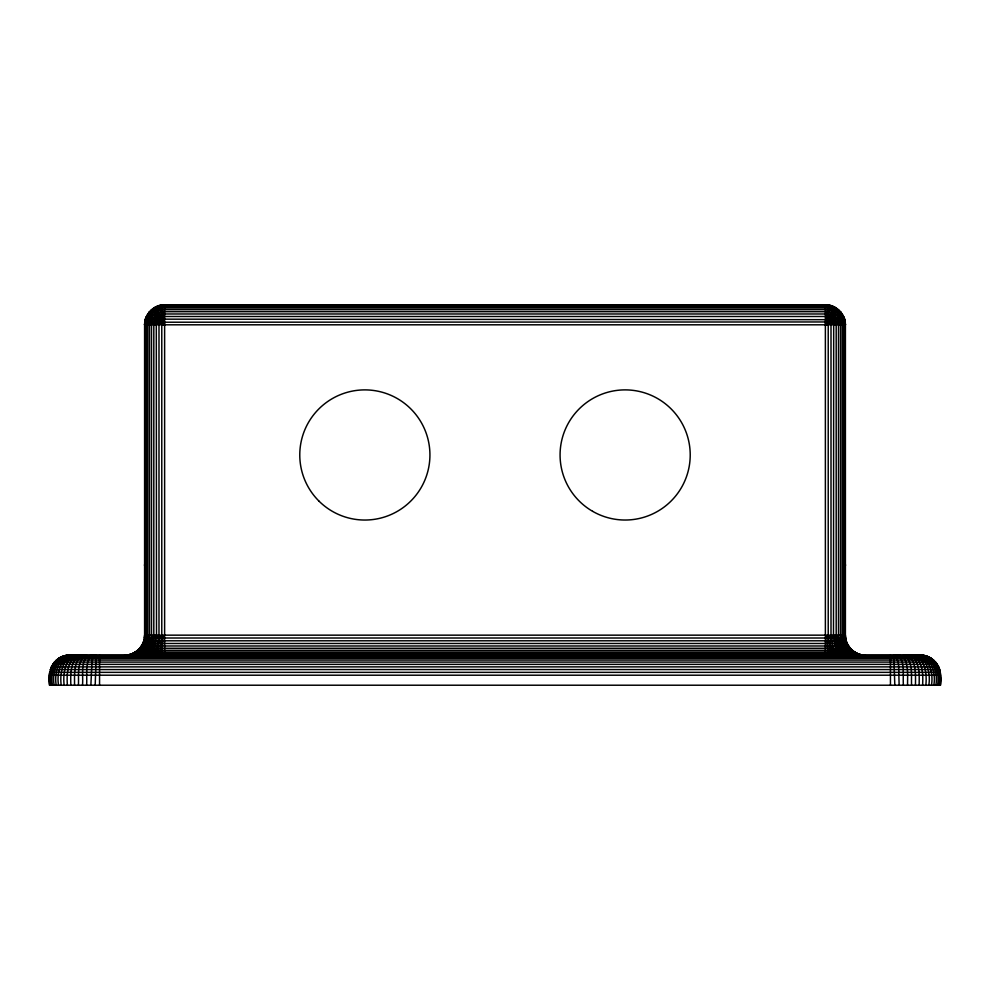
<?xml version="1.0" encoding="UTF-8"?>
<svg xmlns="http://www.w3.org/2000/svg" width="990" height="990" viewBox="0 0 990 990"><rect width="100%" height="100%" fill="white"/><g stroke="black" fill="none" stroke-linecap="round" stroke-linejoin="round"><path stroke-width="1.49" d="M155.504 654.972L158.016 650.294L159.662 638.005L161.778 635.159L162.954 638.005L161.556 654.972L149.304 655.182L151.878 653.375L153.809 650.294L156.507 638.005L156.309 324.807C156.222 320.364 160.182 316.404 164.625 316.491L825.375 316.491C829.818 316.404 833.778 320.364 833.691 324.807L833.493 638.005L836.191 650.294L838.122 653.375L840.696 655.182L828.444 654.972L827.281 645.987L827.046 638.005L828.222 635.159L828.222 324.807L827.529 322.938L825.375 321.96L163.449 322.22L161.778 324.807L161.778 635.159L160.194 650.294L158.511 654.972M859.431 654.972L862.364 655.182C852.341 654.749 843.752 645.158 844.581 635.159L844.581 324.807C844.792 314.535 835.634 305.39 825.375 305.601L164.625 305.601C154.366 305.39 145.208 314.535 145.419 324.807L145.419 635.159C146.248 645.158 137.66 654.749 127.636 655.182C138.278 655.479 146.421 645.307 146.421 635.159L146.421 324.807C146.223 315.067 154.898 306.405 164.625 306.591L825.375 306.591C835.102 306.405 843.777 315.067 843.579 324.807L843.579 635.159C843.641 644.762 850.744 654.328 860.681 655.182C849.841 655.343 843.567 644.688 842.218 635.159L842.218 324.807C842.391 315.81 834.372 307.779 825.375 307.964L164.625 307.964C155.628 307.779 147.609 315.81 147.782 324.807L147.782 635.159C148.203 644.552 141.36 654.922 131.336 655.182C142.511 656.221 148.401 644.626 149.502 635.159L149.502 324.807C149.329 316.726 156.544 309.511 164.625 309.672L825.375 309.672C833.456 309.511 840.671 316.726 840.498 324.807L840.498 635.159C839.532 643.587 844.742 653.697 853.689 655.182C843.245 655.578 839.273 643.673 838.481 635.159L838.481 324.807C838.629 317.802 832.38 311.553 825.375 311.702L164.625 311.702C157.62 311.553 151.371 317.802 151.519 324.807L151.519 635.159C150.727 643.673 146.755 655.578 136.311 655.182C145.258 653.697 150.468 643.587 149.502 635.159M144.812 324.807C144.515 315.043 152.732 306.541 161.778 304.994L164.625 324.807L144.812 321.96L144.812 635.159C145.196 645.888 135.519 655.578 124.777 655.182C135.432 655.355 144.936 645.839 144.602 635.159L144.602 324.807C144.392 314.102 153.92 304.574 164.625 304.784L825.375 304.784C836.08 304.574 845.609 314.102 845.398 324.807L845.398 635.159C845.027 645.827 854.593 655.355 865.223 655.182C854.481 655.578 844.804 645.888 845.188 635.159L845.188 321.96L825.375 324.807L828.222 304.994C837.268 306.541 845.485 315.043 845.188 324.807M834.496 654.972C830.387 649.613 829.991 641.594 831.006 635.159L831.006 324.807L830.115 321.762L827.714 319.683L164.625 319.164L160.368 321.119L158.994 324.807L158.994 635.159L155.888 650.294L152.547 654.972M49.5 675.205L49.698 672.359L940.302 672.359L940.5 685.216L49.5 685.216L49.5 675.205L940.5 675.205M840.498 311.85L844.581 319.238L845.398 324.807L144.602 324.807L145.419 319.238L149.502 311.85M860.545 654.972L863.688 655.182C853.516 655.058 844.049 645.455 845.188 635.159L845.522 638.005L144.404 638.005L144.602 635.159L845.398 635.159C845.175 645.864 854.716 655.392 865.421 655.182M158.994 306.516L158.994 305.601L164.625 324.807L145.419 319.164L144.602 324.807L145.419 319.436L149.502 312.32M144.602 324.807L145.419 319.77L147.782 315.129M144.812 563.05L144.812 565.377M144.812 563.298L144.812 564.981M158.066 638.005L156.309 635.159C153.462 641.706 154.527 653.016 145.753 655.182L149.688 654.972M144.812 563.582L144.602 565.377L144.812 564.609M144.478 638.005L144.812 635.159C145.951 645.455 136.484 655.058 126.312 655.182L129.455 654.972M151.519 635.159C153.698 642.98 147.733 655.566 139.442 654.972M144.812 563.904L144.602 565.377L144.812 564.238M145.023 638.005L145.419 635.159M843.158 638.005L843.579 635.159L844.507 638.005M148.673 638.005L147.782 635.159C146.433 644.688 140.159 655.343 129.319 655.182L130.569 654.972M940.302 672.359C939.065 662.755 930.154 655.046 920.477 655.182L69.523 655.182C54.128 654.774 46.456 671.826 49.686 685.216M850.559 654.972C842.267 655.566 836.303 642.98 838.481 635.159M841.327 638.005L842.218 635.159C841.797 644.552 848.64 654.922 858.664 655.182C847.49 656.221 841.599 644.626 840.498 635.159M145.493 638.005L146.421 635.159L146.842 638.005M50.502 669.562C52.854 661.221 61.034 655.071 69.708 655.182C54.561 655.071 47.235 672.074 50.255 685.216M124.579 655.182C133.254 655.256 141.434 649.131 143.798 640.802L846.202 640.802M840.312 654.972L844.247 655.182C837.008 653.462 835.721 644.243 835.003 638.005L836.191 635.159L836.191 324.807C836.315 319.028 831.154 313.867 825.375 313.978L164.625 313.978C158.846 313.867 153.685 319.028 153.809 324.807L153.809 635.159C153.438 642.597 151.26 655.133 141.78 654.972M919.153 685.216C919.166 676.801 920.019 667.495 915.193 660.07C915.28 657.397 905.59 654.452 911.58 655.38C926.677 653.883 930.947 673.608 928.793 685.216M152.2 638.005L153.809 635.159L154.997 638.005M162.954 638.005L164.625 635.159M837.453 654.972C832.553 651.036 832.615 643.748 831.934 638.005L833.691 635.159L835.003 638.005M70.847 685.216C70.612 675.155 69.721 660.082 80.834 655.182C67.023 656.444 66.565 674.871 67.382 685.216M95.189 685.216L96.191 655.182L93.852 655.38L92.07 660.07L90.87 685.216M93.852 655.38L91.043 655.38C84.719 663.622 87.392 675.588 86.6 685.216M153.809 308.162L156.309 306.813M74.522 685.216C74.745 675.452 72.802 660.355 83.581 655.182L80.697 655.38M848.22 654.972C838.74 655.133 836.562 642.597 836.191 635.159L837.8 638.005M58.559 685.216C56.319 673.212 60.922 654.687 76.069 655.182C62.123 656.642 59.685 674.079 61.207 685.216M54.19 685.216C51.567 672.693 57.457 655.083 72.493 655.182C58.286 656.481 54.116 673.373 56.207 685.216M67.172 655.38L70.278 655.182C55.205 655.157 48.3 672.26 51.208 685.216M894.812 685.216L893.809 655.182C910.317 651.606 907.31 675.39 907.57 685.216M72.617 655.38L74.126 655.182L71.082 655.38M135.271 654.972L133.675 655.182L137.263 654.972M78.42 655.38C64.734 655.999 62.803 674.635 64.164 685.216M127.945 654.972L125.359 655.182L128.576 654.972M164.625 304.994L161.803 305.192L828.197 305.192L825.375 305.031M67.79 655.38L71.206 655.182C56.17 655.17 49.748 672.457 52.52 685.216M83.111 655.38L86.526 655.182C76.143 660.392 79.064 675.799 78.396 685.216M74.361 655.38L78.321 655.182M845.188 565.377L845.188 563.05M142.795 643.475L847.205 643.475M141.434 645.987L848.566 645.987M139.714 648.264L850.286 648.264M137.697 650.294L852.303 650.294M135.407 652.002L854.593 652.002M132.907 653.375L857.093 653.375M130.222 654.365L859.778 654.365M127.438 654.972L862.562 654.972M66.677 655.38L923.324 655.38M63.88 655.986L926.12 655.986M61.207 656.989L928.793 656.989M58.695 658.362L931.305 658.362M56.405 660.07L933.595 660.07M54.388 662.087L935.612 662.087M52.68 664.377L937.32 664.377M51.307 666.889L938.693 666.889M50.317 669.562L939.683 669.562M852.737 654.972L856.325 655.182L854.729 654.972M931.442 685.216C933.681 673.212 929.078 654.687 913.931 655.182L915.639 655.38M938.792 685.216C941.898 671.925 934.275 654.427 918.794 655.182C933.83 655.17 940.252 672.457 937.481 685.216M915.478 685.216C915.391 675.712 917.297 655.924 903.474 655.182C913.857 660.392 910.936 675.799 911.604 685.216M861.424 654.972L864.641 655.182L862.055 654.972M939.745 685.216C942.888 671.876 935.117 654.625 919.722 655.182L922.21 655.38M933.793 685.216C936.243 672.94 930.947 654.922 915.874 655.182L917.384 655.38M909.303 655.38L906.89 655.38M922.829 655.38L920.292 655.182C935.624 654.749 943.47 671.839 940.314 685.216M911.679 655.182C925.539 656.593 927.024 674.462 925.836 685.216M918.918 655.38L917.507 655.182C932.543 655.083 938.433 672.693 935.81 685.216M91.043 655.38C79.163 657.273 83.717 676.9 82.43 685.216M911.58 655.38C923.398 659.488 923.101 675.056 922.618 685.216M833.691 306.813L836.191 308.162M898.957 655.38C905.281 663.622 902.608 675.588 903.4 685.216M896.148 655.38L898.586 664.377L899.13 685.216M840.498 312.32L844.581 319.436L845.398 324.807L844.581 319.164L825.375 324.807L831.006 305.601L831.006 306.516M831.489 654.972L829.806 650.294L828.222 635.159L830.338 638.005M842.218 315.129L844.581 319.77L845.398 324.807M825.375 635.159L827.046 638.005M845.188 564.981L845.188 563.298M831.006 635.159L831.934 638.005M845.188 564.609L845.398 565.377L845.188 563.582M158.994 635.159L159.662 638.005M845.188 564.238L845.398 565.377L845.188 563.904M844.581 635.159L844.977 638.005M890.443 655.182L890.443 685.216M843.579 318.038L843.579 316.491L825.375 324.807L833.691 306.591L833.691 307.469M842.218 315.996L842.218 313.978L825.375 324.807L836.191 307.964L836.191 309.759M840.498 313.088L840.498 311.702L825.375 324.807L838.481 309.672L838.481 310.402M825.375 304.784L825.375 655.182M164.625 304.784L164.625 655.182M156.309 307.469L156.309 306.591L164.625 324.807L146.421 316.491L146.421 318.038M153.809 309.759L153.809 307.964L164.625 324.807L147.782 313.978L147.782 315.996M151.519 310.402L151.519 309.672L164.625 324.807L149.502 311.702L149.502 313.088M99.557 655.182L99.557 685.216M319.164 501.299A65.068 65.068 0 0 0 427.829 471.351A65.068 65.068 0 0 0 347.564 392.226A65.068 65.068 0 0 0 319.164 501.299M592.614 511.31A65.068 65.068 0 0 0 690.216 454.954A65.068 65.068 0 0 0 592.614 398.599A65.068 65.068 0 0 0 592.614 511.31"/></g></svg>
